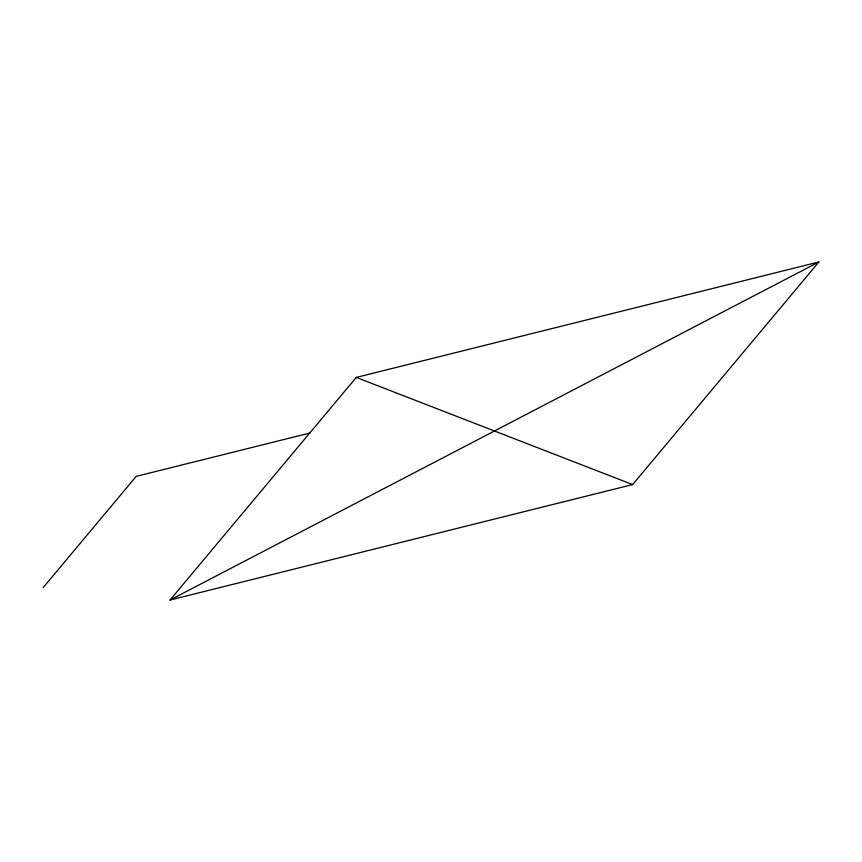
<?xml version="1.0" encoding="UTF-8"?>
<svg xmlns="http://www.w3.org/2000/svg" width="862" height="862" viewBox="0 0 862 862"><rect width="100%" height="100%" fill="white"/><g stroke="black" fill="none" stroke-linecap="round" stroke-linejoin="round"><path stroke-width="1.29" d="M43.1 587.679L136.228 476.363L309.717 433.069M170.019 600.038L356.286 377.416L818.9 261.962L632.633 484.584L170.019 600.038L818.9 261.962M356.286 377.416L632.633 484.584"/></g></svg>
